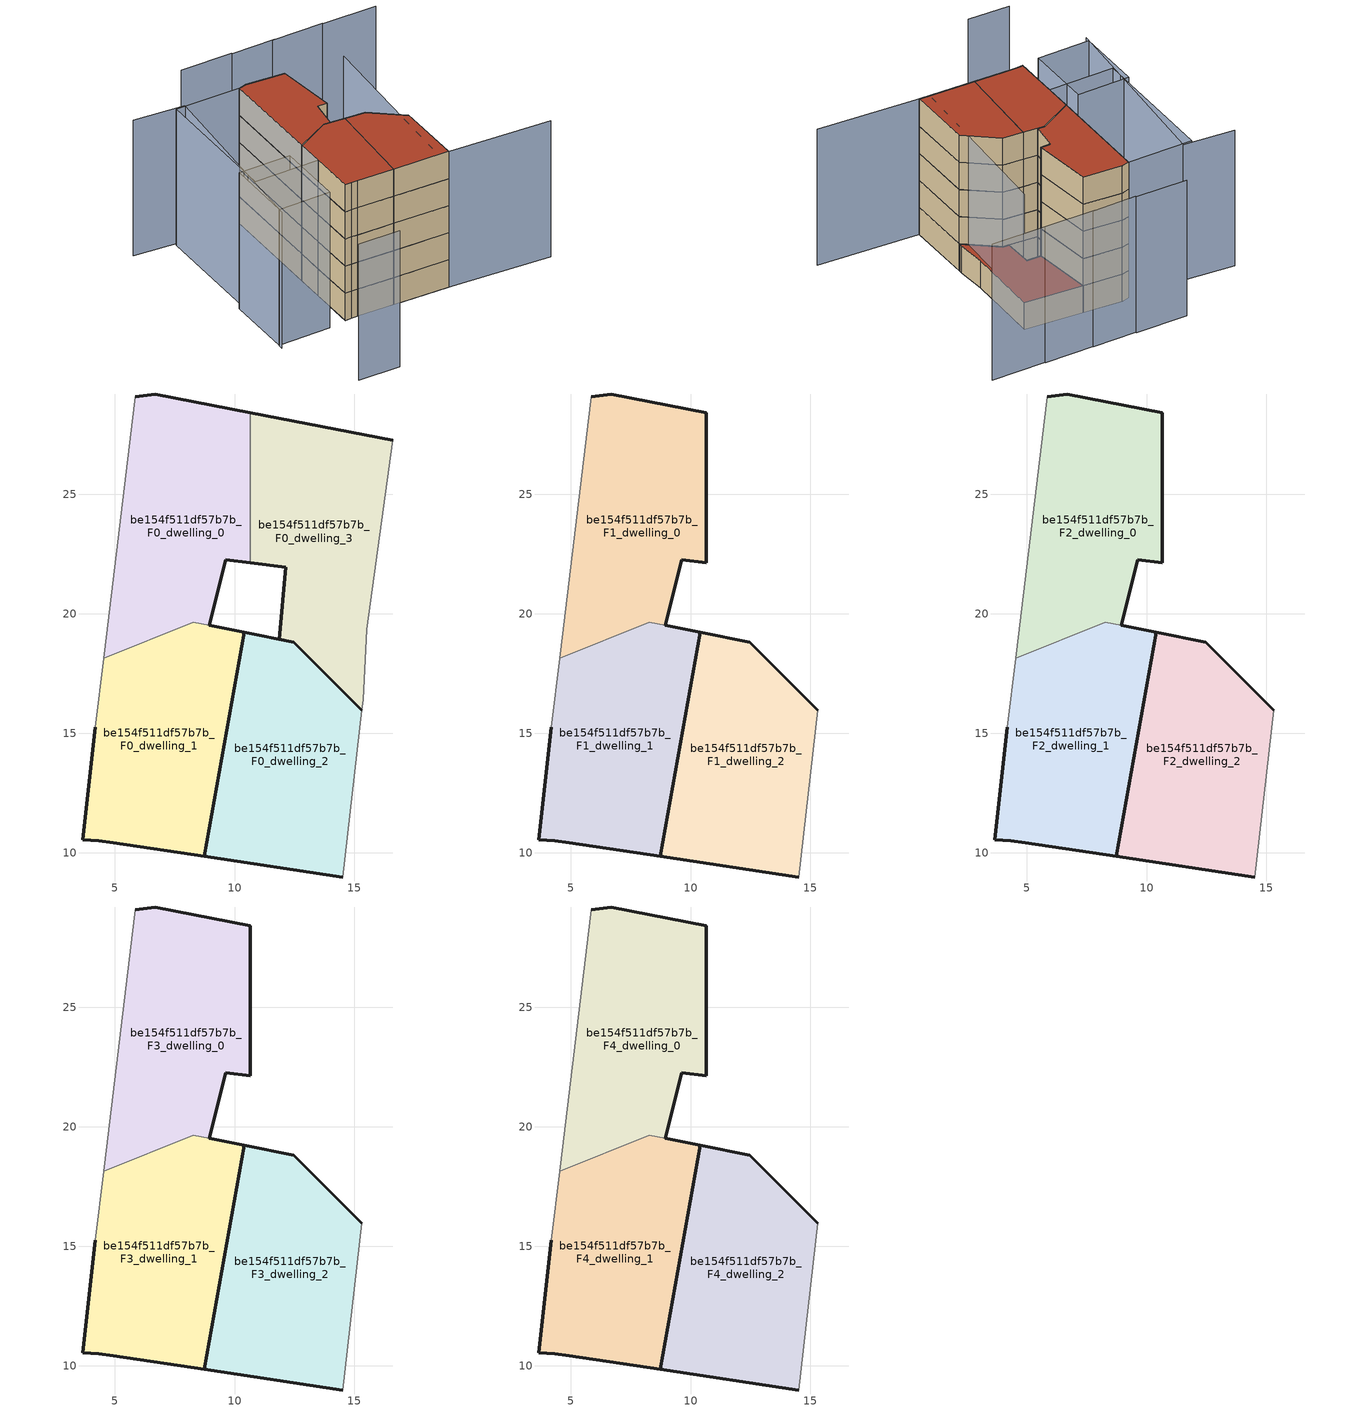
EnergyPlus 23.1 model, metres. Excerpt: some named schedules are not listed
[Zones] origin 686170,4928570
be154f511df57b7b_F0_dwelling_0
 floor ground (EU_floor_Construction): 8.95,19.51 9.63,22.25 10.65,22.12 10.65,28.41 6.69,29.18 5.86,29.08 4.53,18.13 8.28,19.65 z0
 wall outside (EU_wall_Construction): 5.86,29.08 6.69,29.18 10.65,28.41 / 10.65,22.12 9.63,22.25 8.95,19.51 z0:3
 wall adiabatic (EU_wall_Construction): 4.53,18.13 5.86,29.08 z0:3
 wall to be154f511df57b7b_F0_dwelling_3 (EU_wall_Construction): 10.65,28.41 10.65,22.12 z0:3
 wall to be154f511df57b7b_F0_dwelling_1 (EU_wall_Construction): 8.95,19.51 8.28,19.65 4.53,18.13 z0:3
be154f511df57b7b_F0_dwelling_1
 floor ground (EU_floor_Construction): 8.74,9.86 10.41,19.22 8.95,19.51 8.28,19.65 4.53,18.13 4.18,15.26 3.66,10.56 4.32,10.51 4.94,10.43 z0
 wall outside (EU_wall_Construction): 8.95,19.51 10.41,19.22 8.74,9.86 4.94,10.43 4.32,10.51 3.66,10.56 4.18,15.26 z0:3
 wall adiabatic (EU_wall_Construction): 4.18,15.26 4.53,18.13 z0:3
be154f511df57b7b_F0_dwelling_2
 floor ground (EU_floor_Construction): 14.52,9 15.33,15.96 12.48,18.8 10.41,19.22 8.74,9.86 z0
 wall outside (EU_wall_Construction): 14.52,9 8.74,9.86 10.41,19.22 12.48,18.8 15.33,15.96 z0:3
 wall adiabatic (EU_wall_Construction): 15.33,15.96 14.52,9 z0:3
be154f511df57b7b_F0_dwelling_3
 floor ground (EU_floor_Construction): 15.33,15.96 15.38,16.42 15.53,19.34 16.61,27.25 10.65,28.41 10.65,22.12 12.14,21.93 11.87,18.92 12.48,18.8 z0
 wall outside (EU_wall_Construction): 10.65,28.41 16.61,27.25 / 15.33,15.96 12.48,18.8 11.87,18.92 12.14,21.93 10.65,22.12 z0:3
 wall adiabatic (EU_wall_Construction): 16.61,27.25 15.53,19.34 15.38,16.42 15.33,15.96 z0:3
 roof outside (EU_roof_Construction): 16.61,27.25 15.53,19.34 15.38,16.42 15.33,15.96 12.48,18.8 11.87,18.92 12.14,21.93 10.65,22.12 10.65,28.41 z3
be154f511df57b7b_F1_dwelling_0
 floor to be154f511df57b7b_F0_dwelling_0 (EU_floor_Construction): 8.95,19.51 9.63,22.25 10.65,22.12 10.65,28.41 6.69,29.18 5.86,29.08 4.53,18.13 8.28,19.65 z3
 wall outside (EU_wall_Construction): 5.86,29.08 6.69,29.18 10.65,28.41 10.65,22.12 9.63,22.25 8.95,19.51 z3:6
 wall adiabatic (EU_wall_Construction): 4.53,18.13 5.86,29.08 z3:6
 wall to be154f511df57b7b_F1_dwelling_1 (EU_wall_Construction): 8.95,19.51 8.28,19.65 4.53,18.13 z3:6
be154f511df57b7b_F1_dwelling_1
 floor to be154f511df57b7b_F0_dwelling_1 (EU_floor_Construction): 8.74,9.86 10.41,19.22 8.95,19.51 8.28,19.65 4.53,18.13 4.18,15.26 3.66,10.56 4.32,10.51 4.94,10.43 z3
 wall outside (EU_wall_Construction): 8.95,19.51 10.41,19.22 8.74,9.86 4.94,10.43 4.32,10.51 3.66,10.56 4.18,15.26 z3:6
 wall adiabatic (EU_wall_Construction): 4.18,15.26 4.53,18.13 z3:6
be154f511df57b7b_F1_dwelling_2
 floor to be154f511df57b7b_F0_dwelling_2 (EU_floor_Construction): 14.52,9 15.33,15.96 12.48,18.8 10.41,19.22 8.74,9.86 z3
 wall outside (EU_wall_Construction): 14.52,9 8.74,9.86 10.41,19.22 12.48,18.8 15.33,15.96 z3:6
 wall adiabatic (EU_wall_Construction): 15.33,15.96 14.52,9 z3:6
be154f511df57b7b_F2_dwelling_0
 floor to be154f511df57b7b_F1_dwelling_0 (EU_floor_Construction): 8.95,19.51 9.63,22.25 10.65,22.12 10.65,28.41 6.69,29.18 5.86,29.08 4.53,18.13 8.28,19.65 z6
 wall outside (EU_wall_Construction): 5.86,29.08 6.69,29.18 10.65,28.41 10.65,22.12 9.63,22.25 8.95,19.51 z6:9
 wall adiabatic (EU_wall_Construction): 4.53,18.13 5.86,29.08 z6:9
 wall to be154f511df57b7b_F2_dwelling_1 (EU_wall_Construction): 8.95,19.51 8.28,19.65 4.53,18.13 z6:9
be154f511df57b7b_F2_dwelling_1
 floor to be154f511df57b7b_F1_dwelling_1 (EU_floor_Construction): 8.74,9.86 10.41,19.22 8.95,19.51 8.28,19.65 4.53,18.13 4.18,15.26 3.66,10.56 4.32,10.51 4.94,10.43 z6
 wall outside (EU_wall_Construction): 8.95,19.51 10.41,19.22 8.74,9.86 4.94,10.43 4.32,10.51 3.66,10.56 4.18,15.26 z6:9
 wall adiabatic (EU_wall_Construction): 4.18,15.26 4.53,18.13 z6:9
be154f511df57b7b_F2_dwelling_2
 floor to be154f511df57b7b_F1_dwelling_2 (EU_floor_Construction): 14.52,9 15.33,15.96 12.48,18.8 10.41,19.22 8.74,9.86 z6
 wall outside (EU_wall_Construction): 14.52,9 8.74,9.86 10.41,19.22 12.48,18.8 15.33,15.96 z6:9
 wall adiabatic (EU_wall_Construction): 15.33,15.96 14.52,9 z6:9
be154f511df57b7b_F3_dwelling_0
 floor to be154f511df57b7b_F2_dwelling_0 (EU_floor_Construction): 8.95,19.51 9.63,22.25 10.65,22.12 10.65,28.41 6.69,29.18 5.86,29.08 4.53,18.13 8.28,19.65 z9
 wall outside (EU_wall_Construction): 5.86,29.08 6.69,29.18 10.65,28.41 10.65,22.12 9.63,22.25 8.95,19.51 z9:12
 wall adiabatic (EU_wall_Construction): 4.53,18.13 5.86,29.08 z9:12
 wall to be154f511df57b7b_F3_dwelling_1 (EU_wall_Construction): 8.95,19.51 8.28,19.65 4.53,18.13 z9:12
be154f511df57b7b_F3_dwelling_1
 floor to be154f511df57b7b_F2_dwelling_1 (EU_floor_Construction): 8.74,9.86 10.41,19.22 8.95,19.51 8.28,19.65 4.53,18.13 4.18,15.26 3.66,10.56 4.32,10.51 4.94,10.43 z9
 wall outside (EU_wall_Construction): 8.95,19.51 10.41,19.22 8.74,9.86 4.94,10.43 4.32,10.51 3.66,10.56 4.18,15.26 z9:12
 wall adiabatic (EU_wall_Construction): 4.18,15.26 4.53,18.13 z9:12
be154f511df57b7b_F3_dwelling_2
 floor to be154f511df57b7b_F2_dwelling_2 (EU_floor_Construction): 14.52,9 15.33,15.96 12.48,18.8 10.41,19.22 8.74,9.86 z9
 wall outside (EU_wall_Construction): 14.52,9 8.74,9.86 10.41,19.22 12.48,18.8 15.33,15.96 z9:12
 wall adiabatic (EU_wall_Construction): 15.33,15.96 14.52,9 z9:12
be154f511df57b7b_F4_dwelling_0
 floor to be154f511df57b7b_F3_dwelling_0 (EU_floor_Construction): 8.95,19.51 9.63,22.25 10.65,22.12 10.65,28.41 6.69,29.18 5.86,29.08 4.53,18.13 8.28,19.65 z12
 wall outside (EU_wall_Construction): 5.86,29.08 6.69,29.18 10.65,28.41 10.65,22.12 9.63,22.25 8.95,19.51 z12:15
 wall adiabatic (EU_wall_Construction): 4.53,18.13 5.86,29.08 z12:15
 wall to be154f511df57b7b_F4_dwelling_1 (EU_wall_Construction): 8.95,19.51 8.28,19.65 4.53,18.13 z12:15
 roof outside (EU_roof_Construction): 10.65,28.41 10.65,22.12 9.63,22.25 8.95,19.51 8.28,19.65 4.53,18.13 5.86,29.08 6.69,29.18 z15
be154f511df57b7b_F4_dwelling_1
 floor to be154f511df57b7b_F3_dwelling_1 (EU_floor_Construction): 8.74,9.86 10.41,19.22 8.95,19.51 8.28,19.65 4.53,18.13 4.18,15.26 3.66,10.56 4.32,10.51 4.94,10.43 z12
 wall outside (EU_wall_Construction): 8.95,19.51 10.41,19.22 8.74,9.86 4.94,10.43 4.32,10.51 3.66,10.56 4.18,15.26 z12:15
 wall adiabatic (EU_wall_Construction): 4.18,15.26 4.53,18.13 z12:15
 roof outside (EU_roof_Construction): 10.41,19.22 8.74,9.86 4.94,10.43 4.32,10.51 3.66,10.56 4.18,15.26 4.53,18.13 8.28,19.65 8.95,19.51 z15
be154f511df57b7b_F4_dwelling_2
 floor to be154f511df57b7b_F3_dwelling_2 (EU_floor_Construction): 14.52,9 15.33,15.96 12.48,18.8 10.41,19.22 8.74,9.86 z12
 wall outside (EU_wall_Construction): 14.52,9 8.74,9.86 10.41,19.22 12.48,18.8 15.33,15.96 z12:15
 wall adiabatic (EU_wall_Construction): 15.33,15.96 14.52,9 z12:15
 roof outside (EU_roof_Construction): 15.33,15.96 14.52,9 8.74,9.86 10.41,19.22 12.48,18.8 z15
shading: -1.41,2.14 2.89,1.55 / 24.93,7.15 13.42,9.19 / 13.42,9.19 16.61,27.25 / -5.02,30.96 0.14,29.92 / 0.14,29.92 -3.72,10.63 / 24.01,31.91 18.41,32.62 / 18.42,32.67 13.14,33.33 / 13.4,33.34 8.84,33.86 / 8.85,33.96 3.49,34.69 / 2.63,17.5 1.8,10.52 / 1.8,10.52 -3.61,11.16 / -3.61,11.16 -2.78,18.14 / -2.78,18.14 2.63,17.5 / 5.86,29.08 4.18,15.26 / 4.18,15.26 -2.53,16.07 / -2.53,16.07 -0.85,29.89 / -0.85,29.89 5.86,29.08 z0:15
[Building]
EU S2 Campaign: North Axis=0; Terrain=City; Solar Distribution=FullExterior
[Site:Location]
Bologna: Latitude=44.5; Longitude=11.25; Time Zone=1; Elevation=37
[SizingPeriod:WeatherFileDays]
AnnualSizingPeriod: Begin Month=1; Begin Day of Month=1; End Month=12; End Day of Month=31; Day of Week for Start Day=Monday; Use Weather File Daylight Saving Period=No; Use Weather File Rain and Snow Indicators=No
[MATERIAL]
EU_InternalMass_Material: Roughness=MediumRough; Thickness=0.1; Conductivity=1; Density=1800; Specific Heat=900; Thermal Absorptance=0.9; Solar Absorptance=0.7; Visible Absorptance=0.7
[MATERIAL:NOMASS] Roughness=MediumRough; Thermal Absorptance=0.9; Solar Absorptance=0.7; Visible Absorptance=0.7
Name | Thermal Resistance
EU_wall_NoMass | 0.905828
EU_roof_NoMass | 0.37593
EU_floor_NoMass | 0.67114
[CONSTRUCTION]
EU_wall_Construction: EU_wall_NoMass
EU_roof_Construction: EU_roof_NoMass
EU_floor_Construction: EU_floor_NoMass
EU_InternalMass_Construction: EU_InternalMass_Material
[ZONE] Type=1; Multiplier=1; Ceiling Height=autocalculate; Floor Area=autocalculate; Part of Total Floor Area=Yes
Name | Volume
be154f511df57b7b_F0_dwelling_0 | 146.553
be154f511df57b7b_F1_dwelling_0; be154f511df57b7b_F2_dwelling_0; be154f511df57b7b_F3_dwelling_0; be154f511df57b7b_F4_dwelling_0 | 146.552
be154f511df57b7b_F0_dwelling_1; be154f511df57b7b_F1_dwelling_1; be154f511df57b7b_F2_dwelling_1; be154f511df57b7b_F3_dwelling_1; be154f511df57b7b_F4_dwelling_1 | 145.589
be154f511df57b7b_F0_dwelling_2; be154f511df57b7b_F1_dwelling_2; be154f511df57b7b_F2_dwelling_2; be154f511df57b7b_F3_dwelling_2; be154f511df57b7b_F4_dwelling_2 | 145.671
be154f511df57b7b_F0_dwelling_3 | 146.495
[INTERNALMASS] Construction=EU_InternalMass_Construction
Name | Zone or ZoneList | Surface Area
be154f511df57b7b_F0_dwelling_0_EU_InternalMass | be154f511df57b7b_F0_dwelling_0 | 48.8515
be154f511df57b7b_F0_dwelling_1_EU_InternalMass | be154f511df57b7b_F0_dwelling_1 | 48.5299
be154f511df57b7b_F0_dwelling_2_EU_InternalMass | be154f511df57b7b_F0_dwelling_2 | 48.5573
be154f511df57b7b_F0_dwelling_3_EU_InternalMass | be154f511df57b7b_F0_dwelling_3 | 48.8309
be154f511df57b7b_F1_dwelling_0_EU_InternalMass | be154f511df57b7b_F1_dwelling_0 | 65.359
be154f511df57b7b_F1_dwelling_1_EU_InternalMass | be154f511df57b7b_F1_dwelling_1 | 64.4795
be154f511df57b7b_F1_dwelling_2_EU_InternalMass | be154f511df57b7b_F1_dwelling_2 | 64.9226
be154f511df57b7b_F2_dwelling_0_EU_InternalMass | be154f511df57b7b_F2_dwelling_0 | 65.359
be154f511df57b7b_F2_dwelling_1_EU_InternalMass | be154f511df57b7b_F2_dwelling_1 | 64.4795
be154f511df57b7b_F2_dwelling_2_EU_InternalMass | be154f511df57b7b_F2_dwelling_2 | 64.9226
be154f511df57b7b_F3_dwelling_0_EU_InternalMass | be154f511df57b7b_F3_dwelling_0 | 65.359
be154f511df57b7b_F3_dwelling_1_EU_InternalMass | be154f511df57b7b_F3_dwelling_1 | 64.4795
be154f511df57b7b_F3_dwelling_2_EU_InternalMass | be154f511df57b7b_F3_dwelling_2 | 64.9226
be154f511df57b7b_F4_dwelling_0_EU_InternalMass | be154f511df57b7b_F4_dwelling_0 | 65.359
be154f511df57b7b_F4_dwelling_1_EU_InternalMass | be154f511df57b7b_F4_dwelling_1 | 64.4795
be154f511df57b7b_F4_dwelling_2_EU_InternalMass | be154f511df57b7b_F4_dwelling_2 | 64.9226
[OTHEREQUIPMENT] Fuel Type=Electricity; Design Level Calculation Method=Watts/Area; Power per Zone Floor Area=1; Fraction Latent=0; Fraction Radiant=0; Fraction Lost=0; Carbon Dioxide Generation Rate=0; EndUse Subcategory=EU_Step8_InternalGains
Name | Zone or ZoneList or Space or SpaceList | Schedule
EU_Step8_InternalGain_be154f511df57b7b_F0_dwelling_0_f000 | be154f511df57b7b_F0_dwelling_0 | EU_Step8_GainSchedule_be154f511df57b7b_F0_dwelling_0_f000
EU_Step8_InternalGain_be154f511df57b7b_F0_dwelling_1_f000 | be154f511df57b7b_F0_dwelling_1 | EU_Step8_GainSchedule_be154f511df57b7b_F0_dwelling_1_f000
EU_Step8_InternalGain_be154f511df57b7b_F0_dwelling_2_f000 | be154f511df57b7b_F0_dwelling_2 | EU_Step8_GainSchedule_be154f511df57b7b_F0_dwelling_2_f000
EU_Step8_InternalGain_be154f511df57b7b_F0_dwelling_3_f000 | be154f511df57b7b_F0_dwelling_3 | EU_Step8_GainSchedule_be154f511df57b7b_F0_dwelling_3_f000
EU_Step8_InternalGain_be154f511df57b7b_F1_dwelling_0_f000 | be154f511df57b7b_F1_dwelling_0 | EU_Step8_GainSchedule_be154f511df57b7b_F1_dwelling_0_f000
EU_Step8_InternalGain_be154f511df57b7b_F1_dwelling_1_f000 | be154f511df57b7b_F1_dwelling_1 | EU_Step8_GainSchedule_be154f511df57b7b_F1_dwelling_1_f000
EU_Step8_InternalGain_be154f511df57b7b_F1_dwelling_2_f000 | be154f511df57b7b_F1_dwelling_2 | EU_Step8_GainSchedule_be154f511df57b7b_F1_dwelling_2_f000
EU_Step8_InternalGain_be154f511df57b7b_F2_dwelling_0_f000 | be154f511df57b7b_F2_dwelling_0 | EU_Step8_GainSchedule_be154f511df57b7b_F2_dwelling_0_f000
EU_Step8_InternalGain_be154f511df57b7b_F2_dwelling_1_f000 | be154f511df57b7b_F2_dwelling_1 | EU_Step8_GainSchedule_be154f511df57b7b_F2_dwelling_1_f000
EU_Step8_InternalGain_be154f511df57b7b_F2_dwelling_2_f000 | be154f511df57b7b_F2_dwelling_2 | EU_Step8_GainSchedule_be154f511df57b7b_F2_dwelling_2_f000
EU_Step8_InternalGain_be154f511df57b7b_F3_dwelling_0_f000 | be154f511df57b7b_F3_dwelling_0 | EU_Step8_GainSchedule_be154f511df57b7b_F3_dwelling_0_f000
EU_Step8_InternalGain_be154f511df57b7b_F3_dwelling_1_f000 | be154f511df57b7b_F3_dwelling_1 | EU_Step8_GainSchedule_be154f511df57b7b_F3_dwelling_1_f000
EU_Step8_InternalGain_be154f511df57b7b_F3_dwelling_2_f000 | be154f511df57b7b_F3_dwelling_2 | EU_Step8_GainSchedule_be154f511df57b7b_F3_dwelling_2_f000
EU_Step8_InternalGain_be154f511df57b7b_F4_dwelling_0_f000 | be154f511df57b7b_F4_dwelling_0 | EU_Step8_GainSchedule_be154f511df57b7b_F4_dwelling_0_f000
EU_Step8_InternalGain_be154f511df57b7b_F4_dwelling_1_f000 | be154f511df57b7b_F4_dwelling_1 | EU_Step8_GainSchedule_be154f511df57b7b_F4_dwelling_1_f000
EU_Step8_InternalGain_be154f511df57b7b_F4_dwelling_2_f000 | be154f511df57b7b_F4_dwelling_2 | EU_Step8_GainSchedule_be154f511df57b7b_F4_dwelling_2_f000
[ZONEVENTILATION:DESIGNFLOWRATE] Schedule=EU_AlwaysOn; Design Flow Rate Calculation Method=AirChanges/Hour; Air Changes per Hour=0.73129; Ventilation Type=Natural; Fan Pressure Rise=0; Fan Total Efficiency=1; Constant Term Coefficient=1; Temperature Term Coefficient=0; Velocity Term Coefficient=0; Velocity Squared Term Coefficient=0; Minimum Indoor Temperature=-100; Maximum Indoor Temperature=100; Delta Temperature=-100; Minimum Outdoor Temperature=-100; Maximum Outdoor Temperature=100; Maximum Wind Speed=40
Name | Zone or ZoneList or Space or SpaceList
EU_ConstantAir_be154f511df57b7b_F0_dwelling_0 | be154f511df57b7b_F0_dwelling_0
EU_ConstantAir_be154f511df57b7b_F0_dwelling_1 | be154f511df57b7b_F0_dwelling_1
EU_ConstantAir_be154f511df57b7b_F0_dwelling_2 | be154f511df57b7b_F0_dwelling_2
EU_ConstantAir_be154f511df57b7b_F0_dwelling_3 | be154f511df57b7b_F0_dwelling_3
EU_ConstantAir_be154f511df57b7b_F1_dwelling_0 | be154f511df57b7b_F1_dwelling_0
EU_ConstantAir_be154f511df57b7b_F1_dwelling_1 | be154f511df57b7b_F1_dwelling_1
EU_ConstantAir_be154f511df57b7b_F1_dwelling_2 | be154f511df57b7b_F1_dwelling_2
EU_ConstantAir_be154f511df57b7b_F2_dwelling_0 | be154f511df57b7b_F2_dwelling_0
EU_ConstantAir_be154f511df57b7b_F2_dwelling_1 | be154f511df57b7b_F2_dwelling_1
EU_ConstantAir_be154f511df57b7b_F2_dwelling_2 | be154f511df57b7b_F2_dwelling_2
EU_ConstantAir_be154f511df57b7b_F3_dwelling_0 | be154f511df57b7b_F3_dwelling_0
EU_ConstantAir_be154f511df57b7b_F3_dwelling_1 | be154f511df57b7b_F3_dwelling_1
EU_ConstantAir_be154f511df57b7b_F3_dwelling_2 | be154f511df57b7b_F3_dwelling_2
EU_ConstantAir_be154f511df57b7b_F4_dwelling_0 | be154f511df57b7b_F4_dwelling_0
EU_ConstantAir_be154f511df57b7b_F4_dwelling_1 | be154f511df57b7b_F4_dwelling_1
EU_ConstantAir_be154f511df57b7b_F4_dwelling_2 | be154f511df57b7b_F4_dwelling_2
[HVACTEMPLATE:THERMOSTAT] Constant Heating Setpoint=20; Constant Cooling Setpoint=50
EU_HeatOnly_be154f511df57b7b_F0_dwelling_0; EU_HeatOnly_be154f511df57b7b_F0_dwelling_1; EU_HeatOnly_be154f511df57b7b_F0_dwelling_2; EU_HeatOnly_be154f511df57b7b_F0_dwelling_3; EU_HeatOnly_be154f511df57b7b_F1_dwelling_0; EU_HeatOnly_be154f511df57b7b_F1_dwelling_1; EU_HeatOnly_be154f511df57b7b_F1_dwelling_2; EU_HeatOnly_be154f511df57b7b_F2_dwelling_0; EU_HeatOnly_be154f511df57b7b_F2_dwelling_1; EU_HeatOnly_be154f511df57b7b_F2_dwelling_2; EU_HeatOnly_be154f511df57b7b_F3_dwelling_0; EU_HeatOnly_be154f511df57b7b_F3_dwelling_1; EU_HeatOnly_be154f511df57b7b_F3_dwelling_2; EU_HeatOnly_be154f511df57b7b_F4_dwelling_0; EU_HeatOnly_be154f511df57b7b_F4_dwelling_1; EU_HeatOnly_be154f511df57b7b_F4_dwelling_2
